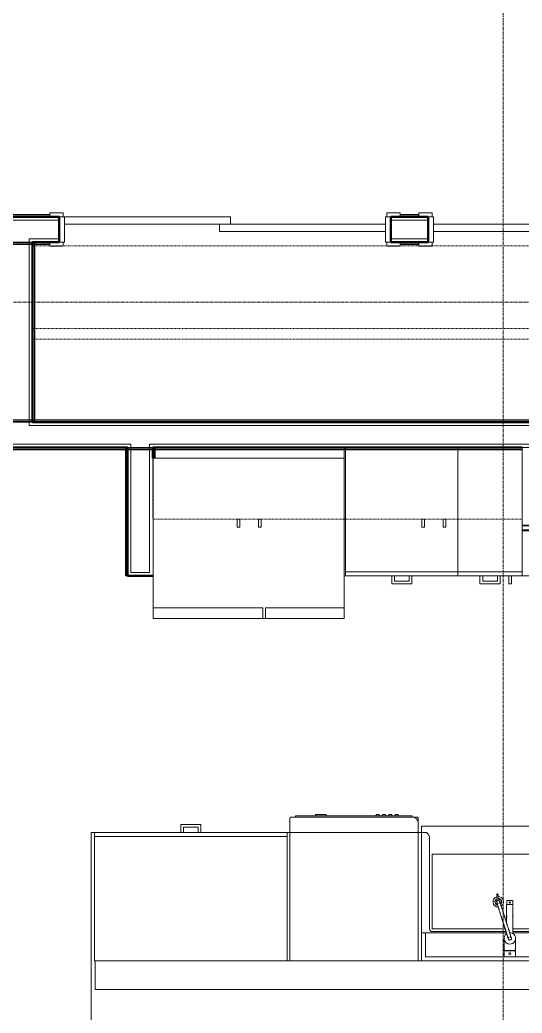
# Model space of a CAD drawing. Header units: inches. Extents: x -4235 to -464, y 9767 to 12344.
# Drawn here: x -2263.7 to -2169.8, y 11402.2 to 11588 of the extents above; entities that cross this region are included whole.
import ezdxf

# ---------------------------------------------------------------- set-up
doc = ezdxf.new("R2010")
doc.units = ezdxf.units.IN
doc.header["$MEASUREMENT"] = 0
doc.linetypes.add('Dash', pattern=[0.25, 0.125, -0.125])
doc.linetypes.add('Grid Line 1_2_', pattern=[0.875, 0.5, -0.125, 0.125, -0.125])
for name, color, linetype, lineweight in [('0-1', 7, 'Continuous', 5), ('0-2', 10, 'Continuous', 9), ('A-DOOR-1', 7, 'Continuous', 9), ('A-DOOR-2', 130, 'Continuous', 20), ('A-DOOR-FRAM-1', 130, 'Continuous', 20), ('A-WALL-1', 250, 'Continuous', 50), ('A-WALL-2', 50, 'Continuous', 13), ('A-WALL-3', 10, 'Continuous', 9), ('A-WALL-4', 254, 'Continuous', 9), ('A-WALL-5', 7, 'Continuous', 9), ('A-WALL-6', 113, 'Continuous', 9), ('P-SANR-FIXT-1', 7, 'Continuous', 9), ('P-SANR-FIXT-2', 254, 'Continuous', 9), ('Q-CASE-1', 254, 'Continuous', 9), ('Q-CASE-2', 7, 'Continuous', 9), ('Q-CASE-3', 7, 'Dash', 9), ('Q-CASE-4', 10, 'Continuous', 9), ('Q-CASE-HDLN-1', 7, 'Dash', 9), ('Q-SPCQ-1', 7, 'Continuous', 9), ('Q-SPCQ-2', 10, 'Continuous', 9), ('Q-SPCQ-3', 254, 'Continuous', 9), ('S-GRID-1', 1, 'Grid Line 1_2_', 9)]:
    doc.layers.add(name, color=color, linetype=linetype, lineweight=lineweight)

# ---------------------------------------------------------------- blocks, each defined once
blk = doc.blocks.new('Basic Wall _ INT - W4BØF - _5_8 GYP - 2X4 WOOD_BATT_ - 5_8 GYP_ - ___-2694593-BACKGROUND - 2ND FLOOR')
at = {"layer": 'A-WALL-3'}
for p, q in [((-2266.04, 11512.77), (-2261.29, 11512.77)), ((-2261.29, 11513.13), (-2265.37, 11513.13)), ((-2261.08, 11513.13), (-2261.14, 11513.13)), ((-2260.99, 11513.13), (-2261.08, 11513.13)), ((-2260.87, 11513.13), (-2260.99, 11513.13))]:
    blk.add_line(p, q, dxfattribs=at)
at = {"layer": 'A-WALL-4'}
for p, q in [((-2261.29, 11512.9), (-2265.4, 11512.9)), ((-2261.29, 11513.19), (-2265.37, 11513.19)), ((-2261.29, 11512.77), (-2108.72, 11512.77)), ((-2261.08, 11513.19), (-2261.14, 11513.19)), ((-2260.99, 11513.19), (-2261.08, 11513.19)), ((-2260.87, 11513.19), (-2260.99, 11513.19)), ((-2109.14, 11513.13), (-2260.87, 11513.13))]:
    blk.add_line(p, q, dxfattribs=at)
at = {"layer": 'A-WALL-5'}
for p, q in [((-2108.72, 11512.9), (-2261.29, 11512.9)), ((-2109.14, 11513.19), (-2260.87, 11513.19))]:
    blk.add_line(p, q, dxfattribs=at)
blk = doc.blocks.new('Basic Wall _ INT - W4BØF - _5_8 GYP - 2X4 WOOD_BATT_ - 5_8 GYP_ - ___-2694594-BACKGROUND - 2ND FLOOR')
at = {"layer": 'A-WALL-3'}
for p, q in [((-2243.53, 11508.02), (-2238.78, 11508.02)), ((-2203.03, 11508.02), (-2169.78, 11508.02)), ((-2203.03, 11507.9), (-2169.78, 11507.9)), ((-2243.82, 11507.67), (-2243.94, 11507.67)), ((-2243.73, 11507.67), (-2243.82, 11507.67)), ((-2243.67, 11507.67), (-2243.73, 11507.67)), ((-2238.79, 11507.67), (-2243.52, 11507.67)), ((-2238.57, 11507.67), (-2238.63, 11507.67)), ((-2238.48, 11507.67), (-2238.57, 11507.67)), ((-2238.36, 11507.67), (-2238.48, 11507.67)), ((-2169.78, 11507.67), (-2203.03, 11507.67))]:
    blk.add_line(p, q, dxfattribs=at)
at = {"layer": 'A-WALL-4'}
for p, q in [((-2268.05, 11508.02), (-2243.53, 11508.02)), ((-2243.52, 11507.9), (-2239.42, 11507.9)), ((-2239.4, 11507.9), (-2238.78, 11507.9)), ((-2238.78, 11508.02), (-2203.03, 11508.02)), ((-2243.94, 11507.67), (-2268.2, 11507.67)), ((-2243.82, 11507.61), (-2243.94, 11507.61)), ((-2243.73, 11507.61), (-2243.82, 11507.61)), ((-2243.67, 11507.61), (-2243.73, 11507.61)), ((-2238.79, 11507.61), (-2243.51, 11507.61)), ((-2238.57, 11507.61), (-2238.63, 11507.61)), ((-2238.48, 11507.61), (-2238.57, 11507.61)), ((-2238.36, 11507.61), (-2238.48, 11507.61)), ((-2203.03, 11507.67), (-2238.36, 11507.67)), ((-2169.78, 11507.61), (-2203.03, 11507.61))]:
    blk.add_line(p, q, dxfattribs=at)
at = {"layer": 'A-WALL-5'}
for p, q in [((-2268.1, 11507.9), (-2243.52, 11507.9)), ((-2238.78, 11507.9), (-2203.03, 11507.9)), ((-2243.94, 11507.61), (-2268.22, 11507.61)), ((-2203.03, 11507.61), (-2238.36, 11507.61))]:
    blk.add_line(p, q, dxfattribs=at)
blk = doc.blocks.new('Basic Wall _ INT - W4BØF - _5_8 GYP - 2X4 WOOD_BATT_ - 5_8 GYP_ - ___-2694596-BACKGROUND - 2ND FLOOR')
at = {"layer": 'A-WALL-3'}
for p, q in [((-2266.04, 11546.42), (-2261.29, 11546.42)), ((-2261.95, 11546.07), (-2266.04, 11546.07)), ((-2261.29, 11546.07), (-2261.91, 11546.07)), ((-2261.08, 11546.07), (-2261.14, 11546.07)), ((-2260.99, 11546.07), (-2261.08, 11546.07)), ((-2260.87, 11546.07), (-2260.99, 11546.07)), ((-2258.07, 11546.42), (-2256.32, 11546.42)), ((-2194.32, 11546.42), (-2192.57, 11546.42)), ((-2189.07, 11546.42), (-2187.32, 11546.42))]:
    blk.add_line(p, q, dxfattribs=at)
at = {"layer": 'A-WALL-4'}
for p, q in [((-2266.04, 11546.3), (-2261.92, 11546.3)), ((-2261.95, 11546.01), (-2266.04, 11546.01)), ((-2261.91, 11546.3), (-2261.29, 11546.3)), ((-2261.29, 11546.01), (-2261.91, 11546.01)), ((-2261.29, 11546.42), (-2258.07, 11546.42)), ((-2261.08, 11546.01), (-2261.14, 11546.01)), ((-2260.99, 11546.01), (-2261.08, 11546.01)), ((-2260.87, 11546.01), (-2260.99, 11546.01)), ((-2258.07, 11546.07), (-2260.87, 11546.07)), ((-2192.57, 11546.42), (-2189.07, 11546.42)), ((-2189.07, 11546.07), (-2192.57, 11546.07))]:
    blk.add_line(p, q, dxfattribs=at)
at = {"layer": 'A-WALL-5'}
for p, q in [((-2261.29, 11546.3), (-2258.07, 11546.3)), ((-2258.07, 11546.01), (-2260.87, 11546.01)), ((-2192.57, 11546.3), (-2189.07, 11546.3)), ((-2189.07, 11546.01), (-2192.57, 11546.01))]:
    blk.add_line(p, q, dxfattribs=at)
blk = doc.blocks.new('Basic Wall _ INT - W4BØF - _5_8 GYP - 2X4 WOOD_BATT_ - 5_8 GYP_ - ___-2694595-BACKGROUND - 2ND FLOOR')
at = {"layer": 'A-WALL-3'}
for p, q in [((-2194.32, 11551.17), (-2192.57, 11551.17)), ((-2189.07, 11551.17), (-2187.32, 11551.17))]:
    blk.add_line(p, q, dxfattribs=at)
at = {"layer": 'A-WALL-4'}
for p, q in [((-2304.48, 11551.17), (-2258.07, 11551.17)), ((-2258.07, 11551.53), (-2304.25, 11551.53)), ((-2189.07, 11551.53), (-2192.57, 11551.53)), ((-2192.57, 11551.17), (-2189.07, 11551.17))]:
    blk.add_line(p, q, dxfattribs=at)
at = {"layer": 'A-WALL-5'}
for p, q in [((-2258.07, 11551.3), (-2304.48, 11551.3)), ((-2258.07, 11551.59), (-2304.31, 11551.59)), ((-2189.07, 11551.59), (-2192.57, 11551.59)), ((-2189.07, 11551.3), (-2192.57, 11551.3))]:
    blk.add_line(p, q, dxfattribs=at)
blk = doc.blocks.new('SLIDING - FLUSH - 6-0 x 6-8-3203588-BACKGROUND - 2ND FLOOR')
at = {"layer": 'A-DOOR-1'}
for p, q in [((-38.75, 3.25), (-36.25, 3.25)), ((-38.75, 2.5), (-38.75, 3.25)), ((-36.25, 2.5), (-38.75, 2.5)), ((-36.25, 3.25), (-36.25, 2.5)), ((36.25, 3.25), (38.75, 3.25)), ((36.25, 2.5), (36.25, 3.25)), ((38.75, 2.5), (36.25, 2.5)), ((38.75, 3.25), (38.75, 2.5)), ((-38.75, -2.25), (-36.25, -2.25)), ((-38.75, -3), (-38.75, -2.25)), ((-36.25, -3), (-38.75, -3)), ((-36.25, -2.25), (-36.25, -3)), ((36.25, -2.25), (38.75, -2.25)), ((36.25, -3), (36.25, -2.25)), ((38.75, -3), (36.25, -3)), ((38.75, -2.25), (38.75, -3))]:
    blk.add_line(p, q, dxfattribs=at)
at = {"layer": 'A-DOOR-2'}
for p, q in [((-1, -0.875), (-1, 0.5)), ((-1, 0.5), (36, 0.5)), ((36, 0.5), (36, -0.875)), ((-36, -2.25), (-36, -0.875)), ((-36, -0.875), (1, -0.875)), ((36, -0.875), (-1, -0.875)), ((1, -0.875), (1, -2.25)), ((1, -2.25), (-36, -2.25))]:
    blk.add_line(p, q, dxfattribs=at)
at = {"layer": 'A-DOOR-FRAM-1'}
for p, q in [((-37, -2.25), (-37, 2.5)), ((-37, 2.5), (-36, 2.5)), ((-36, 2.5), (-36, -2.25)), ((36, 2.5), (37, 2.5)), ((36, -2.25), (36, 2.5)), ((37, 2.5), (37, -2.25)), ((-36, -2.25), (-37, -2.25)), ((37, -2.25), (36, -2.25))]:
    blk.add_line(p, q, dxfattribs=at)
blk = doc.blocks.new('OD_CW_Closet - OD_CW_Closet-3210590-BACKGROUND - 2ND FLOOR')
at = {"layer": 'Q-CASE-HDLN-1'}
for p, q in [((153.3, 24), (0.74, 24)), ((153.3, -9), (153.3, 24)), ((0.74, 8.5), (153.3, 8.5)), ((0.74, 6.5), (153.3, 6.5)), ((0.74, -9), (153.3, -9))]:
    blk.add_line(p, q, dxfattribs=at)
blk = doc.blocks.new('SLIDING - FLUSH - 5-0 x 6-8-3203585-BACKGROUND - 2ND FLOOR')
at = {"layer": 'A-DOOR-1'}
for p, q in [((-30.25, 3), (-32.75, 3)), ((-32.75, 3), (-32.75, 2.25)), ((-32.75, 2.25), (-30.25, 2.25)), ((-30.25, 2.25), (-30.25, 3)), ((30.25, 3), (30.25, 2.25)), ((32.75, 3), (30.25, 3)), ((30.25, 2.25), (32.75, 2.25)), ((32.75, 2.25), (32.75, 3)), ((-30.25, -2.5), (-32.75, -2.5)), ((-32.75, -2.5), (-32.75, -3.25)), ((-32.75, -3.25), (-30.25, -3.25)), ((-30.25, -3.25), (-30.25, -2.5)), ((32.75, -2.5), (30.25, -2.5)), ((30.25, -2.5), (30.25, -3.25)), ((30.25, -3.25), (32.75, -3.25)), ((32.75, -3.25), (32.75, -2.5))]:
    blk.add_line(p, q, dxfattribs=at)
at = {"layer": 'A-DOOR-2'}
for p, q in [((1, 2.25), (-30, 2.25)), ((-30, 2.25), (-30, 0.88)), ((1, 0.88), (1, 2.25)), ((-30, 0.88), (1, 0.88)), ((30, 0.88), (-1, 0.88)), ((-1, 0.88), (-1, -0.5)), ((30, -0.5), (30, 0.88)), ((-1, -0.5), (30, -0.5))]:
    blk.add_line(p, q, dxfattribs=at)
at = {"layer": 'A-DOOR-FRAM-1'}
for p, q in [((-30, 2.25), (-31, 2.25)), ((-31, 2.25), (-31, -2.5)), ((-30, -2.5), (-30, 2.25)), ((31, 2.25), (30, 2.25)), ((30, 2.25), (30, -2.5)), ((31, -2.5), (31, 2.25)), ((-31, -2.5), (-30, -2.5)), ((30, -2.5), (31, -2.5))]:
    blk.add_line(p, q, dxfattribs=at)
blk = doc.blocks.new('Basic Wall _ INT - W4BØF - _5_8 GYP - 2X4 WOOD_BATT_ - 5_8 GYP_ - ___-2694607-BACKGROUND - 2ND FLOOR')
at = {"layer": 'A-WALL-3'}
for p, q in [((-2238.75, 11508.02), (-2238.78, 11508.02)), ((-2238.71, 11508.02), (-2238.65, 11508.02)), ((-2238.65, 11508.02), (-2238.36, 11508.02)), ((-2238.57, 11508.02), (-2238.64, 11508.02)), ((-2238.42, 11508.02), (-2238.57, 11508.02)), ((-2238.36, 11508.02), (-2238.42, 11508.02)), ((-2238.42, 11507.87), (-2238.42, 11507.82)), ((-2238.42, 11507.81), (-2238.42, 11507.73)), ((-2238.42, 11507.71), (-2238.42, 11507.61))]:
    blk.add_line(p, q, dxfattribs=at)
at = {"layer": 'A-WALL-4'}
for p, q in [((-2238.78, 11508.02), (-2238.73, 11508.02)), ((-2238.78, 11506.02), (-2238.78, 11508.02)), ((-2238.73, 11508.02), (-2238.71, 11508.02)), ((-2238.36, 11507.87), (-2238.36, 11507.82)), ((-2238.36, 11507.81), (-2238.36, 11507.73)), ((-2238.36, 11507.71), (-2238.36, 11507.61)), ((-2238.42, 11507.61), (-2238.42, 11506.02))]:
    blk.add_line(p, q, dxfattribs=at)
at = {"layer": 'A-WALL-5'}
for p, q in [((-2238.65, 11506.02), (-2238.65, 11508.02)), ((-2238.36, 11507.61), (-2238.36, 11506.02))]:
    blk.add_line(p, q, dxfattribs=at)
blk = doc.blocks.new('Basic Wall _ INT - W4BØF - _5_8 GYP - 2X4 WOOD_BATT_ - 5_8 GYP_ - ___-2694608-BACKGROUND - 2ND FLOOR')
at = {"layer": 'A-WALL-3'}
for p, q in [((-2243.88, 11508.02), (-2243.94, 11508.02)), ((-2243.94, 11508.02), (-2243.65, 11508.02)), ((-2243.73, 11508.02), (-2243.88, 11508.02)), ((-2243.88, 11507.87), (-2243.88, 11507.82)), ((-2243.88, 11507.81), (-2243.88, 11507.73)), ((-2243.88, 11507.71), (-2243.88, 11507.61)), ((-2243.67, 11508.02), (-2243.73, 11508.02)), ((-2243.65, 11508.02), (-2243.59, 11508.02)), ((-2243.53, 11508.02), (-2243.55, 11508.02))]:
    blk.add_line(p, q, dxfattribs=at)
at = {"layer": 'A-WALL-4'}
for p, q in [((-2243.94, 11507.87), (-2243.94, 11507.82)), ((-2243.94, 11507.81), (-2243.94, 11507.73)), ((-2243.94, 11507.71), (-2243.94, 11507.61)), ((-2243.59, 11508.02), (-2243.57, 11508.02)), ((-2243.57, 11508.02), (-2243.53, 11508.02)), ((-2243.53, 11484.02), (-2243.53, 11508.02)), ((-2243.88, 11507.61), (-2243.88, 11484.02)), ((-2243.94, 11484.02), (-2243.88, 11484.02)), ((-2243.88, 11484.02), (-2243.73, 11484.02)), ((-2243.73, 11484.02), (-2243.67, 11484.02)), ((-2243.55, 11484.02), (-2243.53, 11484.02))]:
    blk.add_line(p, q, dxfattribs=at)
at = {"layer": 'A-WALL-5'}
for p, q in [((-2243.65, 11508.02), (-2243.65, 11484.02)), ((-2243.94, 11507.61), (-2243.94, 11484.02)), ((-2243.65, 11484.02), (-2243.94, 11484.02)), ((-2243.57, 11484.02), (-2243.65, 11484.02)), ((-2243.53, 11484.02), (-2243.57, 11484.02))]:
    blk.add_line(p, q, dxfattribs=at)
blk = doc.blocks.new('Refrigerator_-_Side-by-Side_6047 - 36_ X 30_-1372843-BACKGROUND - 2ND FLOOR')
at = {"layer": 'Q-SPCQ-1'}
for p, q in [((-17.88, 15.58), (17.87, 15.58)), ((-17.88, -14.42), (-17.88, 15.58)), ((-17.88, 15.58), (-3.13, 15.58)), ((-17.88, 15.58), (-17.88, 13.58)), ((-3.13, 13.58), (-3.13, 15.58)), ((-2.63, 15.58), (17.87, 15.58)), ((-2.63, 15.58), (-2.63, 13.58)), ((17.87, 15.58), (17.87, -14.42)), ((17.87, 13.58), (17.87, 15.58)), ((-3.13, 13.58), (-17.88, 13.58)), ((17.87, 13.58), (-2.63, 13.58)), ((17.87, -14.42), (-17.88, -14.42))]:
    blk.add_line(p, q, dxfattribs=at)
blk = doc.blocks.new('Single Door 1 Drawer 211 - 211 Base Cabinet Single Door1 Drawer 12_-V63-BACKGROUND - 2ND FLOOR')
at = {"layer": 'Q-CASE-1'}
for p, q in [((-11.26, -23.25), (-11.26, -0.37)), ((0.74, -14.49), (0.74, -14.61)), ((0.74, -15.6), (0.74, -23.25)), ((-11.26, -23.25), (-11.26, -24)), ((0.74, -23.25), (-11.26, -23.25)), ((-11.26, -24), (0.74, -24)), ((-7.14, -24), (-6.64, -24)), ((-3.39, -24), (-3.89, -24)), ((-1.76, -24), (-1.27, -24)), ((0.74, -24), (0.74, -23.25))]:
    blk.add_line(p, q, dxfattribs=at)
at = {"layer": 'Q-CASE-2'}
for p, q in [((-7.14, -24), (-7.14, -25.5)), ((-6.64, -25), (-6.64, -24)), ((-3.89, -24), (-3.89, -25)), ((-3.39, -25.5), (-3.39, -24)), ((-1.76, -24), (-1.76, -25.5)), ((-1.27, -25.5), (-1.27, -24)), ((-7.14, -25.5), (-3.39, -25.5)), ((-3.89, -25), (-6.64, -25)), ((-1.76, -25.5), (-1.27, -25.5))]:
    blk.add_line(p, q, dxfattribs=at)
at = {"layer": 'Q-CASE-4'}
for p, q in [((-11.26, -0.37), (-11.26, 0)), ((-11.26, 0), (0.74, 0)), ((-1.76, -24), (-1.27, -24))]:
    blk.add_line(p, q, dxfattribs=at)
blk = doc.blocks.new('Base Cabinet 3 Drawer 230 - Base Cabinet 3 Drawer 230 21_-V47-BACKGROUND - 2ND FLOOR')
at = {"layer": 'Q-CASE-1'}
for p, q in [((-9.76, -23.25), (-9.76, -0.37)), ((11.24, -0.37), (11.24, -23.25)), ((-9.76, -23.25), (-9.76, -24)), ((11.24, -23.25), (-9.76, -23.25)), ((-9.76, -24), (11.24, -24)), ((-1.14, -24), (-0.64, -24)), ((2.61, -24), (2.11, -24)), ((11.24, -24), (11.24, -23.25))]:
    blk.add_line(p, q, dxfattribs=at)
at = {"layer": 'Q-CASE-2'}
for p, q in [((-1.14, -24), (-1.14, -25.5)), ((-0.64, -25), (-0.64, -24)), ((2.11, -24), (2.11, -25)), ((2.61, -25.5), (2.61, -24)), ((-1.14, -25.5), (2.61, -25.5)), ((2.11, -25), (-0.64, -25))]:
    blk.add_line(p, q, dxfattribs=at)
at = {"layer": 'Q-CASE-4'}
for p, q in [((-9.76, -0.37), (-9.76, 0)), ((-9.76, 0), (11.24, 0)), ((11.24, 0), (11.24, -0.37)), ((-1.14, -24), (-0.64, -24)), ((-1.14, -24), (-0.64, -24)), ((2.61, -24), (2.11, -24)), ((2.61, -24), (2.11, -24))]:
    blk.add_line(p, q, dxfattribs=at)
blk = doc.blocks.new('300 Series Wall Hung Cabinet_302 - 33_ X 36_-2610278-BACKGROUND - 2ND FLOOR')
at = {"layer": 'Q-CASE-2'}
for p, q in [((-1.76, 14.69), (-2.25, 14.69)), ((-2.25, 14.69), (-2.25, 13.19)), ((-1.76, 13.19), (-2.25, 13.19)), ((-1.76, 13.19), (-1.76, 14.69)), ((2.24, 14.69), (1.75, 14.69)), ((1.75, 14.69), (1.75, 13.19)), ((2.24, 13.19), (1.75, 13.19)), ((2.24, 13.19), (2.24, 14.69))]:
    blk.add_line(p, q, dxfattribs=at)
at = {"layer": 'Q-CASE-3'}
for p, q in [((-16.5, 0.19), (-16.5, 13.19)), ((-16.5, 13.19), (16.5, 13.19)), ((16.5, 13.19), (16.5, 0.19)), ((16.5, 0.19), (-16.5, 0.19))]:
    blk.add_line(p, q, dxfattribs=at)
blk = doc.blocks.new('300 Series Wall Hung Cabinet_302 - 18_ x 36_-2362919-BACKGROUND - 2ND FLOOR')
at = {"layer": 'Q-CASE-2'}
for p, q in [((-2.25, -13.19), (-1.76, -13.19)), ((-2.25, -13.19), (-2.25, -14.69)), ((-2.25, -14.69), (-1.76, -14.69)), ((-1.76, -14.69), (-1.76, -13.19)), ((1.75, -13.19), (2.24, -13.19)), ((1.75, -13.19), (1.75, -14.69)), ((1.75, -14.69), (2.24, -14.69)), ((2.24, -14.69), (2.24, -13.19))]:
    blk.add_line(p, q, dxfattribs=at)
at = {"layer": 'Q-CASE-3'}
for p, q in [((18, -0.19), (-18, -0.19)), ((-18, -0.19), (-18, -13.19)), ((18, -13.19), (18, -0.19)), ((-18, -13.19), (18, -13.19))]:
    blk.add_line(p, q, dxfattribs=at)
blk = doc.blocks.new('30quot_MicrowaveVent_11166 - 70cm miele oven-2804781-BACKGROUND - 2ND FLOOR')
at = {"layer": 'Q-CASE-2'}
for p, q in [((15.68, 15.6), (-14.2, 15.6)), ((-14.2, 15.39), (-14.2, 15.6)), ((-14.2, 14.61), (-14.2, 15.39)), ((15.68, 15.39), (-14.2, 15.39)), ((8.88, 16.6), (7.69, 16.6)), ((7.69, 15.63), (7.69, 16.55)), ((8.88, 16.55), (8.88, 15.63)), ((15.68, 15.6), (15.68, 15.39)), ((15.68, 15.39), (15.68, 14.61)), ((15.68, 14.61), (-14.2, 14.61)), ((-14.2, 0), (-14.2, 14.49)), ((-14.2, 14.49), (15.68, 14.49)), ((15.68, 14.49), (15.68, 0)), ((-14.2, 0), (15.68, 0))]:
    blk.add_line(p, q, dxfattribs=at)
blk = doc.blocks.new('Dishwasher_15404 - 34_ counter-V65-BACKGROUND - 2ND FLOOR')
at = {"layer": 'Q-SPCQ-1'}
for p, q in [((26.68, 0), (24, 0)), ((26.87, -22.93), (26.87, -0.2)), ((27.12, -1.09), (26.87, -1.09)), ((27.12, -1.09), (27.12, -22.91)), ((27.37, -4.82), (27.12, -4.82)), ((27.37, -4.82), (27.37, -5.81)), ((27.12, -6.79), (27.37, -6.79)), ((27.37, -5.81), (27.37, -6.79)), ((27.37, -16.15), (27.12, -16.15)), ((27.37, -16.15), (27.37, -16.74)), ((27.12, -16.74), (27.37, -16.74)), ((27.37, -17.33), (27.12, -17.33)), ((27.12, -17.92), (27.37, -17.92)), ((27.37, -18.51), (27.12, -18.51)), ((27.37, -17.33), (27.37, -17.92)), ((27.37, -18.51), (27.37, -19.1)), ((27.12, -19.1), (27.37, -19.1)), ((27.37, -19.69), (27.12, -19.69)), ((27.12, -20.28), (27.37, -20.28)), ((27.37, -19.69), (27.37, -20.28)), ((24, -24), (25.8, -24)), ((25.8, -24), (26.68, -24)), ((27.12, -22.91), (26.87, -22.91)), ((26.87, -23.8), (26.87, -22.93))]:
    blk.add_line(p, q, dxfattribs=at)
for centre, radius, start, end in [((26.68, -0.2), 0.197, 360, 90), ((26.68, -0.2), 0.197, 15, 90), ((25.8, -22.93), 1.07, 270, 0), ((26.68, -23.8), 0.197, 270, 0)]:
    blk.add_arc(centre, radius, start, end, dxfattribs=at)
at = {"layer": 'Q-SPCQ-2'}
blk.add_line((0, 0), (0, -24), dxfattribs=at)
blk.add_line((0, 0), (0, -24), dxfattribs=at)
blk.add_line((0, 0), (0, -24), dxfattribs=at)
blk.add_line((0, 0), (0, -24), dxfattribs=at)
at = {"layer": 'Q-SPCQ-3'}
for p, q in [((24, 0), (0, 0)), ((0, -24), (24, -24))]:
    blk.add_line(p, q, dxfattribs=at)
blk = doc.blocks.new('Vanity Cabinet-Double Door - 33_-V66-BACKGROUND - 2ND FLOOR')
at = {"layer": 'Q-CASE-1'}
for p, q in [((-15.76, -5.17), (-15.76, 0)), ((-15.76, 0), (-15.76, -5.17)), ((17.24, 0), (17.24, -5.2)), ((17.24, -5.2), (17.24, 0)), ((-15.01, -0.75), (-15.01, -5.2)), ((-0.34, -0.75), (-15.01, -0.75)), ((16.49, -0.75), (1.82, -0.75)), ((16.49, -5.16), (16.49, -0.75))]:
    blk.add_line(p, q, dxfattribs=at)
at = {"layer": 'Q-CASE-4'}
for p, q in [((-15.76, 0), (17.24, 0)), ((17.24, 0), (-15.76, 0)), ((17.24, 0), (-15.76, 0))]:
    blk.add_line(p, q, dxfattribs=at)
blk = doc.blocks.new('Base Cabinet 3 Drawer 230 - Base Cabinet 3 Drawer 230 36_-2567957-BACKGROUND - 2ND FLOOR')
at = {"layer": 'Q-CASE-1'}
for p, q in [((-17.26, -23.25), (-17.26, 0)), ((-17.26, 0), (18.74, 0)), ((18.74, 0), (18.74, -23.25)), ((-17.26, -23.25), (-17.26, -24)), ((18.74, -23.25), (-17.26, -23.25)), ((-17.26, -24), (18.74, -24)), ((-1.14, -24), (-0.64, -24)), ((2.61, -24), (2.11, -24)), ((18.74, -24), (18.74, -23.25))]:
    blk.add_line(p, q, dxfattribs=at)
at = {"layer": 'Q-CASE-2'}
for p, q in [((-1.14, -24), (-1.14, -25.5)), ((-0.64, -25), (-0.64, -24)), ((2.11, -24), (2.11, -25)), ((2.61, -25.5), (2.61, -24)), ((-1.14, -25.5), (2.61, -25.5)), ((2.11, -25), (-0.64, -25))]:
    blk.add_line(p, q, dxfattribs=at)
at = {"layer": 'Q-CASE-4'}
for p, q in [((-1.14, -24), (-0.64, -24)), ((-1.14, -24), (-0.64, -24)), ((2.61, -24), (2.11, -24)), ((2.61, -24), (2.11, -24))]:
    blk.add_line(p, q, dxfattribs=at)
blk = doc.blocks.new('kitchen_faucet_14143 - kitchen_faucet_14143-V86-BACKGROUND - 2ND FLOOR')
at = {"layer": 'P-SANR-FIXT-1'}
for p, q in [((-6.3, 0.57), (-7.09, 0.57)), ((-7.09, -0.57), (-7.09, 0.57)), ((-0.9, 0.59), (-6.3, 0.59)), ((-6.3, 0.51), (-6.3, 0.59)), ((-6.3, 0.42), (-6.3, 0.5)), ((-6.3, 0.3), (-6.3, 0.4)), ((-6.3, 0.29), (-6.3, 0.15)), ((-6.3, 0.15), (-6.3, 0.29)), ((-6.3, 0.15), (-6.3, -0.15)), ((-6.3, -0.15), (-6.3, 0.15)), ((-3.97, 0.59), (-4.89, 0.59)), ((2.26, 1.08), (0, 1.08)), ((2.34, 1.02), (2.1, 1.02)), ((2.26, 1.08), (2.26, -1.08)), ((3.44, 1.08), (2.34, 1.08)), ((2.34, -1.08), (2.34, 1.08)), ((3.44, 1.08), (3.44, -1.08)), ((-7.09, -0.57), (-6.3, -0.57)), ((-6.3, -0.15), (-6.3, -0.29)), ((-6.3, -0.4), (-6.3, -0.15)), ((-6.3, -0.5), (-6.3, -0.42)), ((-6.3, -0.59), (-6.3, -0.57)), ((-6.3, -0.59), (-2.83, -0.59)), ((-4.89, -0.59), (-3.97, -0.59)), ((-0.94, -0.59), (-0.9, -0.59)), ((0, -1.08), (2.26, -1.08)), ((2.1, -1.02), (2.34, -1.02)), ((2.34, -1.08), (3.44, -1.08)), ((-7.58, -2.2), (-8.24, -2.2)), ((-8.24, -2.4), (-7.58, -2.4)), ((-7.41, -2.04), (-6.99, -1.91)), ((-6.81, -2.46), (-7.23, -2.59))]:
    blk.add_line(p, q, dxfattribs=at)
at = {"layer": 'P-SANR-FIXT-1', "flags": 128}
for points in [[(-0.06, 0.29), (-0.07, 0.29), (-0.07, 0.29), (-0.07, 0.29), (-0.07, 0.29), (-0.07, 0.29), (-0.08, 0.28), (-0.08, 0.28), (-0.09, 0.28), (-0.1, 0.28), (-0.1, 0.28), (-0.11, 0.27), (-0.26, 0.23), (-0.28, 0.22), (-0.3, 0.22), (-0.46, 0.16), (-0.49, 0.16), (-0.51, 0.15), (-0.54, 0.14), (-0.57, 0.13), (-0.6, 0.12), (-0.63, 0.11), (-0.66, 0.1), (-0.69, 0.09), (-0.72, 0.08), (-0.75, 0.07), (-0.78, 0.06), (-0.82, 0.05), (-0.85, 0.04), (-0.89, 0.03), (-0.92, 0.02), (-0.96, 0.01), (-1, 0), (-1.04, -0.02), (-1.07, -0.03), (-1.11, -0.04), (-1.15, -0.05), (-1.2, -0.07), (-1.24, -0.08), (-1.28, -0.09), (-1.32, -0.11), (-1.37, -0.12), (-1.41, -0.14), (-1.46, -0.15), (-1.5, -0.16), (-1.55, -0.18), (-1.6, -0.19), (-1.65, -0.21), (-1.69, -0.23), (-1.74, -0.24), (-1.79, -0.26), (-2.49, -0.48), (-2.55, -0.5), (-2.61, -0.51), (-2.67, -0.53), (-2.72, -0.55), (-2.78, -0.57), (-2.84, -0.59), (-2.9, -0.61), (-2.96, -0.62), (-3.02, -0.64), (-3.08, -0.66), (-3.14, -0.68), (-3.19, -0.7), (-3.25, -0.72), (-3.31, -0.74), (-3.37, -0.76), (-3.43, -0.77), (-3.49, -0.79), (-3.55, -0.81), (-3.61, -0.83), (-3.67, -0.85), (-3.73, -0.87), (-3.79, -0.89), (-3.85, -0.91), (-3.91, -0.92), (-3.97, -0.94), (-4.03, -0.96), (-4.09, -0.98), (-4.15, -1), (-4.21, -1.02), (-4.26, -1.04), (-4.32, -1.05), (-4.94, -1.25), (-4.99, -1.27), (-5.04, -1.28), (-5.09, -1.3), (-5.15, -1.31), (-5.2, -1.33), (-5.44, -1.41), (-5.48, -1.42), (-5.53, -1.43), (-5.57, -1.45), (-5.62, -1.46), (-5.66, -1.48), (-5.7, -1.49), (-5.75, -1.5), (-5.79, -1.52), (-5.83, -1.53), (-5.87, -1.54), (-5.91, -1.56), (-5.95, -1.57), (-5.99, -1.58), (-6.02, -1.59), (-6.06, -1.6), (-6.1, -1.61), (-6.13, -1.63), (-6.17, -1.64), (-6.2, -1.65), (-6.23, -1.66), (-6.26, -1.67), (-6.3, -1.68), (-6.33, -1.69), (-6.36, -1.7), (-6.38, -1.71), (-6.41, -1.71), (-6.44, -1.72), (-6.47, -1.73), (-6.49, -1.74), (-6.52, -1.75), (-6.54, -1.76), (-6.57, -1.76), (-6.59, -1.77), (-6.61, -1.78), (-6.63, -1.78), (-6.65, -1.79), (-6.67, -1.8), (-6.69, -1.8), (-6.71, -1.81), (-6.73, -1.81), (-6.74, -1.82), (-6.76, -1.82), (-6.77, -1.83), (-6.79, -1.83), (-6.8, -1.84), (-6.81, -1.84), (-6.83, -1.84), (-6.84, -1.85), (-6.85, -1.85), (-6.86, -1.85), (-6.87, -1.86), (-6.87, -1.86), (-6.88, -1.86), (-6.89, -1.86), (-6.89, -1.87), (-6.9, -1.87), (-6.9, -1.87), (-6.9, -1.87), (-6.91, -1.87), (-6.91, -1.87), (-6.91, -1.87)], [(0.27, 0.18), (0.21, 0.23), (0.15, 0.28), (0.08, 0.3), (0, 0.3), (-0.08, 0.28), (-0.15, 0.25), (-0.2, 0.2), (-0.24, 0.13), (-0.27, 0.06), (-0.27, -0.02)], [(-0.22, -0.16), (-0.17, -0.22), (-0.1, -0.26), (-0.03, -0.28), (0.05, -0.29), (0.13, -0.27), (0.19, -0.23), (0.25, -0.18), (0.29, -0.12), (0.31, -0.04), (0.32, 0.03), (0.3, 0.11), (0.27, 0.18)], [(-6.56, -2), (-6.61, -1.94), (-6.67, -1.9), (-6.74, -1.87), (-6.82, -1.86), (-6.9, -1.87), (-6.97, -1.9), (-7.03, -1.94), (-7.08, -2), (-7.1, -2.08), (-7.11, -2.15)], [(0.11, -0.27), (0.11, -0.27), (0.11, -0.27), (0.11, -0.28), (0.11, -0.28), (0.1, -0.28), (0.1, -0.28), (0.09, -0.28), (0.09, -0.28), (0.08, -0.28), (0.07, -0.29), (0.06, -0.29), (-0.08, -0.34), (-0.1, -0.34), (-0.12, -0.35), (-0.14, -0.35), (-0.16, -0.36), (-0.18, -0.37), (-0.2, -0.37), (-0.23, -0.38), (-0.25, -0.39), (-0.27, -0.4), (-0.3, -0.4), (-0.32, -0.41), (-0.35, -0.42), (-0.38, -0.43), (-0.41, -0.44), (-0.44, -0.45), (-0.46, -0.46), (-0.5, -0.47), (-0.53, -0.48), (-0.56, -0.49), (-0.59, -0.5), (-0.62, -0.51), (-0.66, -0.52), (-0.69, -0.53), (-0.73, -0.54), (-0.77, -0.55), (-0.8, -0.56), (-0.84, -0.58), (-0.88, -0.59), (-0.92, -0.6), (-0.96, -0.61), (-1, -0.63), (-1.04, -0.64), (-1.08, -0.65), (-1.13, -0.67), (-1.17, -0.68), (-1.22, -0.69), (-1.26, -0.71), (-1.31, -0.72), (-1.35, -0.74), (-1.4, -0.75), (-1.45, -0.77), (-1.5, -0.78), (-1.54, -0.8), (-1.59, -0.81), (-1.64, -0.83), (-1.69, -0.84), (-1.75, -0.86), (-1.8, -0.88), (-1.85, -0.89), (-1.9, -0.91), (-1.96, -0.93), (-2.01, -0.94), (-2.06, -0.96), (-2.12, -0.98), (-2.18, -1), (-2.23, -1.01), (-2.29, -1.03), (-2.34, -1.05), (-2.4, -1.07), (-2.46, -1.09), (-2.52, -1.1), (-2.57, -1.12), (-2.63, -1.14), (-2.69, -1.16), (-2.75, -1.18), (-2.81, -1.2), (-2.87, -1.21), (-2.93, -1.23), (-2.99, -1.25), (-3.05, -1.27), (-3.1, -1.29), (-3.16, -1.31), (-3.22, -1.33), (-3.28, -1.35), (-3.34, -1.37), (-3.4, -1.38), (-3.46, -1.4), (-3.52, -1.42), (-3.58, -1.44), (-3.64, -1.46), (-3.7, -1.48), (-3.76, -1.5), (-3.82, -1.52), (-3.88, -1.53), (-3.94, -1.55), (-4, -1.57), (-4.05, -1.59), (-4.11, -1.61), (-4.74, -1.8), (-4.79, -1.82), (-4.84, -1.84), (-4.89, -1.85), (-4.94, -1.87), (-4.99, -1.89), (-5.22, -1.96), (-5.27, -1.97), (-5.32, -1.99), (-5.36, -2), (-5.41, -2.02), (-5.45, -2.03), (-5.49, -2.04), (-5.54, -2.06), (-5.58, -2.07), (-5.62, -2.08), (-5.66, -2.1), (-5.7, -2.11), (-5.74, -2.12), (-5.78, -2.13), (-5.82, -2.15), (-5.85, -2.16), (-5.89, -2.17), (-5.93, -2.18), (-5.96, -2.19), (-6, -2.2), (-6.03, -2.21), (-6.06, -2.22), (-6.09, -2.23), (-6.13, -2.24), (-6.16, -2.25)], [(-7.11, -2.15), (-7.1, -2.23), (-7.08, -2.3), (-7.03, -2.36), (-6.97, -2.41), (-6.9, -2.44), (-6.82, -2.45), (-6.74, -2.44), (-6.67, -2.41), (-6.61, -2.36), (-6.56, -2.3), (-6.53, -2.23), (-6.52, -2.15)], [(-6.16, -2.25), (-6.19, -2.26), (-6.21, -2.27), (-6.24, -2.28), (-6.27, -2.29), (-6.3, -2.3), (-6.32, -2.3), (-6.35, -2.31), (-6.37, -2.32), (-6.39, -2.33), (-6.42, -2.33), (-6.44, -2.34), (-6.46, -2.35), (-6.48, -2.35), (-6.5, -2.36), (-6.52, -2.37), (-6.54, -2.37), (-6.55, -2.38), (-6.57, -2.38), (-6.59, -2.39), (-6.6, -2.39), (-6.61, -2.4), (-6.63, -2.4), (-6.64, -2.41), (-6.65, -2.41), (-6.66, -2.41), (-6.67, -2.42), (-6.68, -2.42), (-6.69, -2.42), (-6.7, -2.42), (-6.7, -2.43), (-6.71, -2.43), (-6.72, -2.43), (-6.72, -2.43), (-6.72, -2.43), (-6.73, -2.43), (-6.73, -2.43), (-6.73, -2.43), (-6.73, -2.43)]]:
    blk.add_lwpolyline(points, dxfattribs=at)
at = {"layer": 'P-SANR-FIXT-1'}
for centre, radius, start, end in [((-6.69, 0), 0.118, 0, 180), ((-6.69, 0), 0.118, 180, 360), ((0, 0), 1.08, 360, 180), ((0, 0), 1.08, 180, 182.3811), ((0, 0), 1.08, 212.5288, 360), ((2.88, 0), 0.197, 0, 180), ((-6.83, -2.16), 0.984, 34.6289, 180), ((-6.83, -2.16), 0.63, 45, 180), ((-6.83, -2.16), 0.591, 47.2269, 168.6397), ((2.88, 0), 0.197, 180, 360), ((-6.83, -2.16), 0.984, 180, 183.6246), ((-6.83, -2.16), 0.984, 195, 360), ((-6.83, -2.16), 0.63, 180, 349.6916), ((-6.83, -2.16), 0.591, 168.6397, 180), ((-6.83, -2.16), 0.591, 180, 227.1165), ((-6.83, -2.16), 0.591, 227.1165, 345.2352)]:
    blk.add_arc(centre, radius, start, end, dxfattribs=at)
for centre, major_axis, ratio, start_param, end_param in [((-3.97, 0), (0, 0.591), 0.906308, 6.021386, 6.806784), ((-3.97, 0), (0, 0.591), 0.906308, 2.617994, 3.403392), ((-8.24, -2.3), (0, 0.0984), 0.984808, 4.712389, 7.853982), ((-8.24, -2.3), (0, 0.0984), 0.984808, 1.570796, 4.712389)]:
    blk.add_ellipse(centre, major_axis=major_axis, ratio=ratio, start_param=start_param, end_param=end_param, dxfattribs=at)
blk = doc.blocks.new('Stainless Steel Farmhous Kitchen Sink - Stainless Steel Farmhous Kitchen Sink-V87-BACKGROUND - 2ND FLOOR')
at = {"layer": 'P-SANR-FIXT-1'}
for p, q in [((-31, -16.96), (-31, -3)), ((-31, -3), (-17.08, -3)), ((-15.65, -3), (-2, -3)), ((-2, -3), (-2, -16.96)), ((-2, -16.96), (-31, -16.96)), ((-33, -21.04), (-33, -22.2)), ((-33, -22.2), (0, -22.2)), ((0, -22.2), (0, -21.04))]:
    blk.add_line(p, q, dxfattribs=at)
at = {"layer": 'P-SANR-FIXT-2'}
for p, q in [((-17.09, -2.25), (-33, -2.25)), ((-33, -2.25), (-33, -21.04)), ((0, -2.25), (-15.89, -2.25)), ((0, -21.04), (0, -2.25))]:
    blk.add_line(p, q, dxfattribs=at)
blk = doc.blocks.new('Basic Wall _ INT - W4BØF - _5_8 GYP - 2X4 WOOD_BATT_ - 5_8 GYP_ - ___-3211109-BACKGROUND - 2ND FLOOR')
at = {"layer": 'A-WALL-3'}
for p, q in [((-2261.26, 11546.42), (-2261.29, 11546.42)), ((-2261.22, 11546.42), (-2261.2, 11546.42)), ((-2261.2, 11546.42), (-2261.18, 11546.42)), ((-2261.18, 11546.42), (-2261.17, 11546.42)), ((-2261.17, 11546.42), (-2261.16, 11546.42)), ((-2261.16, 11546.42), (-2261.16, 11546.42)), ((-2261.16, 11546.42), (-2261.14, 11546.42)), ((-2261.08, 11546.42), (-2261.15, 11546.42)), ((-2261.14, 11546.42), (-2261.08, 11546.42)), ((-2261.08, 11546.42), (-2260.99, 11546.42)), ((-2260.93, 11546.42), (-2261.08, 11546.42)), ((-2260.99, 11546.42), (-2260.87, 11546.42)), ((-2260.87, 11546.42), (-2260.93, 11546.42)), ((-2260.93, 11546.28), (-2260.93, 11546.23)), ((-2260.93, 11546.22), (-2260.93, 11546.14)), ((-2260.93, 11546.13), (-2260.93, 11546.02)), ((-2261.29, 11512.77), (-2261.26, 11512.77)), ((-2261.2, 11512.77), (-2261.22, 11512.77)), ((-2261.17, 11512.77), (-2261.2, 11512.77)), ((-2261.16, 11512.77), (-2261.17, 11512.77)), ((-2261.14, 11512.77), (-2261.16, 11512.77)), ((-2261.15, 11512.77), (-2261.08, 11512.77)), ((-2261.08, 11512.77), (-2261.14, 11512.77)), ((-2261.08, 11512.77), (-2260.93, 11512.77)), ((-2260.87, 11512.77), (-2261.08, 11512.77)), ((-2260.93, 11513.18), (-2260.93, 11513.07)), ((-2260.93, 11513.07), (-2260.93, 11512.98)), ((-2260.93, 11512.97), (-2260.93, 11512.92)), ((-2260.93, 11512.77), (-2260.87, 11512.77))]:
    blk.add_line(p, q, dxfattribs=at)
at = {"layer": 'A-WALL-4'}
for p, q in [((-2261.29, 11546.42), (-2261.24, 11546.42)), ((-2261.29, 11512.77), (-2261.29, 11546.42)), ((-2261.24, 11546.42), (-2261.22, 11546.42)), ((-2260.93, 11546.01), (-2260.93, 11513.18)), ((-2260.87, 11546.28), (-2260.87, 11546.23)), ((-2260.87, 11546.22), (-2260.87, 11546.14)), ((-2260.87, 11546.13), (-2260.87, 11546.02)), ((-2261.24, 11512.77), (-2261.29, 11512.77)), ((-2261.22, 11512.77), (-2261.24, 11512.77)), ((-2260.87, 11513.18), (-2260.87, 11513.07)), ((-2260.87, 11513.07), (-2260.87, 11512.98)), ((-2260.87, 11512.97), (-2260.87, 11512.92))]:
    blk.add_line(p, q, dxfattribs=at)
at = {"layer": 'A-WALL-5'}
for p, q in [((-2261.16, 11512.77), (-2261.16, 11546.42)), ((-2260.87, 11546.01), (-2260.87, 11513.19))]:
    blk.add_line(p, q, dxfattribs=at)
blk = doc.blocks.new('CTR - 1st Phase - Unit Layouts_rvt-1-BACKGROUND - 2ND FLOOR')
at = {"layer": 'A-WALL-1'}
for p, q in [((-2256.32, 11551.17), (-2304.48, 11551.17)), ((-2256.32, 11546.42), (-2256.32, 11551.17)), ((-2187.32, 11551.17), (-2194.32, 11551.17)), ((-2194.32, 11551.17), (-2194.32, 11546.42)), ((-2187.32, 11546.42), (-2187.32, 11551.17)), ((-2261.29, 11546.42), (-2256.32, 11546.42)), ((-2261.29, 11512.77), (-2261.29, 11546.42)), ((-2194.32, 11546.42), (-2187.32, 11546.42)), ((-2108.72, 11512.77), (-2261.29, 11512.77)), ((-2268.05, 11508.02), (-2243.53, 11508.02)), ((-2243.53, 11508.02), (-2243.53, 11484.02)), ((-2238.78, 11508.02), (-2169.78, 11508.02)), ((-2238.78, 11506.02), (-2238.78, 11508.02)), ((-2243.53, 11484.02), (-2242.9, 11484.02)), ((-2242.9, 11484.02), (-2239.4, 11484.02)), ((-2239.4, 11484.02), (-2238.78, 11484.02))]:
    blk.add_line(p, q, dxfattribs=at)
at = {"layer": 'A-WALL-2'}
for p, q in [((-2303.86, 11550.55), (-2256.32, 11550.55)), ((-2194.32, 11550.55), (-2187.32, 11550.55)), ((-2261.91, 11547.05), (-2256.32, 11547.05)), ((-2261.91, 11546.42), (-2261.91, 11547.05)), ((-2194.32, 11547.05), (-2187.32, 11547.05)), ((-2261.91, 11512.77), (-2261.91, 11546.42)), ((-2261.91, 11512.15), (-2261.91, 11512.77)), ((-2261.91, 11512.15), (-2108.1, 11512.15)), ((-2267.79, 11508.65), (-2242.9, 11508.65)), ((-2242.9, 11508.02), (-2242.9, 11508.65)), ((-2242.9, 11484.65), (-2242.9, 11508.02)), ((-2239.4, 11508.65), (-2076.8, 11508.65)), ((-2239.4, 11508.02), (-2239.4, 11508.65)), ((-2239.4, 11484.65), (-2239.4, 11508.02)), ((-2242.9, 11484.65), (-2239.4, 11484.65))]:
    blk.add_line(p, q, dxfattribs=at)
at = {"layer": 'A-WALL-3'}
for p, q in [((-2258.07, 11551.17), (-2303.9, 11551.17)), ((-2256.32, 11551.17), (-2256.32, 11546.42)), ((-2192.57, 11551.17), (-2194.32, 11551.17)), ((-2194.32, 11546.42), (-2194.32, 11551.17)), ((-2189.07, 11551.17), (-2192.57, 11551.17)), ((-2187.32, 11551.17), (-2189.07, 11551.17)), ((-2187.32, 11551.17), (-2187.32, 11546.42)), ((-2261.29, 11546.23), (-2261.29, 11546.28)), ((-2261.29, 11546.14), (-2261.29, 11546.22)), ((-2261.29, 11546.02), (-2261.29, 11546.13)), ((-2261.29, 11513.18), (-2261.29, 11546.01)), ((-2261.14, 11546.42), (-2260.87, 11546.42)), ((-2260.87, 11546.42), (-2258.07, 11546.42)), ((-2258.07, 11546.42), (-2256.32, 11546.42)), ((-2194.32, 11546.42), (-2192.57, 11546.42)), ((-2192.57, 11546.42), (-2189.07, 11546.42)), ((-2189.07, 11546.42), (-2187.32, 11546.42)), ((-2261.29, 11513.07), (-2261.29, 11513.18)), ((-2261.29, 11512.98), (-2261.29, 11513.07)), ((-2261.29, 11512.92), (-2261.29, 11512.97)), ((-2260.87, 11512.77), (-2261.14, 11512.77)), ((-2109.14, 11512.77), (-2260.87, 11512.77)), ((-2268.05, 11508.02), (-2243.94, 11508.02)), ((-2243.94, 11508.02), (-2243.67, 11508.02)), ((-2243.53, 11507.87), (-2243.53, 11507.82)), ((-2243.53, 11507.81), (-2243.53, 11507.73)), ((-2243.53, 11507.71), (-2243.53, 11507.61)), ((-2238.78, 11507.82), (-2238.78, 11507.87)), ((-2238.78, 11507.73), (-2238.78, 11507.81)), ((-2238.78, 11507.61), (-2238.78, 11507.71)), ((-2238.63, 11508.02), (-2238.36, 11508.02)), ((-2238.36, 11508.02), (-2203.03, 11508.02)), ((-2203.03, 11508.02), (-2169.78, 11508.02)), ((-2243.53, 11507.61), (-2243.53, 11484.02)), ((-2238.78, 11506.02), (-2238.78, 11507.61)), ((-2213.21, 11412.02), (-2249.58, 11412.02)), ((-2249.58, 11406.65), (-2249.58, 11412.02)), ((-2189.21, 11412.02), (-2213.21, 11412.02)), ((-2188.58, 11412.02), (-2189.21, 11412.02)), ((-2155.58, 11412.02), (-2188.58, 11412.02)), ((-2249.58, 11406.65), (-2113.58, 11406.65))]:
    blk.add_line(p, q, dxfattribs=at)
at = {"layer": 'A-WALL-4'}
for p, q in [((-2238.78, 11484.02), (-2243.53, 11484.02)), ((-2249.58, 11412.02), (-2113.58, 11412.02)), ((-2249.58, 11412.02), (-2249.58, 11406.65)), ((-2113.58, 11406.65), (-2249.58, 11406.65))]:
    blk.add_line(p, q, dxfattribs=at)
at = {"layer": 'A-WALL-6'}
for p, q in [((-2169.78, 11508.02), (-2203.03, 11508.02)), ((-2203.03, 11508.02), (-2203.03, 11507.65)), ((-2203.03, 11507.65), (-2203.03, 11508.02)), ((-2203.03, 11508.02), (-2169.78, 11508.02)), ((-2203.03, 11507.65), (-2203.03, 11506.02)), ((-2203.03, 11506.02), (-2203.03, 11507.65)), ((-2203.03, 11484.02), (-2203.03, 11506.02)), ((-2203.03, 11484.02), (-2076.8, 11484.02)), ((-2076.8, 11484.02), (-2203.03, 11484.02)), ((-2187.68, 11436.02), (-2250.33, 11436.02)), ((-2250.33, 11436.02), (-2250.33, 11394.65)), ((-2250.33, 11394.65), (-2250.33, 11436.02)), ((-2250.33, 11436.02), (-2187.68, 11436.02)), ((-2187.08, 11417.98), (-2187.08, 11434.83)), ((-2187.08, 11434.83), (-2187.08, 11417.98)), ((-2172.78, 11417.48), (-2186.58, 11417.48)), ((-2186.58, 11417.48), (-2172.78, 11417.48)), ((-2157.58, 11417.48), (-2171.5, 11417.48)), ((-2171.5, 11417.48), (-2157.58, 11417.48))]:
    blk.add_line(p, q, dxfattribs=at)
for centre, radius, start, end in [((-2188.58, 11434.83), 1.5, 0, 52.7802), ((-2188.58, 11434.83), 1.5, 0, 52.7802), ((-2186.58, 11417.98), 0.5, 180, 270), ((-2186.58, 11417.98), 0.5, 180, 270)]:
    blk.add_arc(centre, radius, start, end, dxfattribs=at)
at = {"layer": '0-2'}
for name, p in [('Basic Wall _ INT - W4BØF - _5_8 GYP - 2X4 WOOD_BATT_ - 5_8 GYP_ - ___-2694595-BACKGROUND - 2ND FLOOR', (0, 0)), ('SLIDING - FLUSH - 5-0 x 6-8-3203585-BACKGROUND - 2ND FLOOR', (-2225.32, 11548.92)), ('Basic Wall _ INT - W4BØF - _5_8 GYP - 2X4 WOOD_BATT_ - 5_8 GYP_ - ___-2694596-BACKGROUND - 2ND FLOOR', (0, 0)), ('Basic Wall _ INT - W4BØF - _5_8 GYP - 2X4 WOOD_BATT_ - 5_8 GYP_ - ___-3211109-BACKGROUND - 2ND FLOOR', (0, 0)), ('Basic Wall _ INT - W4BØF - _5_8 GYP - 2X4 WOOD_BATT_ - 5_8 GYP_ - ___-2694593-BACKGROUND - 2ND FLOOR', (0, 0)), ('Basic Wall _ INT - W4BØF - _5_8 GYP - 2X4 WOOD_BATT_ - 5_8 GYP_ - ___-2694594-BACKGROUND - 2ND FLOOR', (0, 0)), ('Basic Wall _ INT - W4BØF - _5_8 GYP - 2X4 WOOD_BATT_ - 5_8 GYP_ - ___-2694608-BACKGROUND - 2ND FLOOR', (0, 0)), ('Basic Wall _ INT - W4BØF - _5_8 GYP - 2X4 WOOD_BATT_ - 5_8 GYP_ - ___-2694607-BACKGROUND - 2ND FLOOR', (0, 0)), ('Base Cabinet 3 Drawer 230 - Base Cabinet 3 Drawer 230 21_-V47-BACKGROUND - 2ND FLOOR', (-2193.01, 11508.02)), ('Single Door 1 Drawer 211 - 211 Base Cabinet Single Door1 Drawer 12_-V63-BACKGROUND - 2ND FLOOR', (-2170.51, 11508.02)), ('300 Series Wall Hung Cabinet_302 - 18_ x 36_-2362919-BACKGROUND - 2ND FLOOR', (-2220.78, 11507.84))]:
    blk.add_blockref(name, p, dxfattribs=at)
for name, p, rotation in [('SLIDING - FLUSH - 6-0 x 6-8-3203588-BACKGROUND - 2ND FLOOR', (-2150.32, 11548.92), 180), ('OD_CW_Closet - OD_CW_Closet-3210590-BACKGROUND - 2ND FLOOR', (-2107.99, 11536.77), 180), ('30quot_MicrowaveVent_11166 - 70cm miele oven-2804781-BACKGROUND - 2ND FLOOR', (-2154.1, 11508.02), 180), ('Refrigerator_-_Side-by-Side_6047 - 36_ X 30_-1372843-BACKGROUND - 2ND FLOOR', (-2220.9, 11491.6), 180), ('300 Series Wall Hung Cabinet_302 - 33_ X 36_-2610278-BACKGROUND - 2ND FLOOR', (-2186.28, 11507.84), 180), ('Dishwasher_15404 - 34_ counter-V65-BACKGROUND - 2ND FLOOR', (-2213.21, 11412.02), 90.00000000010175), ('Base Cabinet 3 Drawer 230 - Base Cabinet 3 Drawer 230 36_-2567957-BACKGROUND - 2ND FLOOR', (-2230.97, 11412.02), 180), ('Stainless Steel Farmhous Kitchen Sink - Stainless Steel Farmhous Kitchen Sink-V87-BACKGROUND - 2ND FLOOR', (-2188.58, 11414.98), 180), ('kitchen_faucet_14143 - kitchen_faucet_14143-V86-BACKGROUND - 2ND FLOOR', (-2172.08, 11416.22), 269.999999999997), ('Vanity Cabinet-Double Door - 33_-V66-BACKGROUND - 2ND FLOOR', (-2171.35, 11412.02), 180)]:
    blk.add_blockref(name, p, dxfattribs=dict(at, rotation=rotation))

msp = doc.modelspace()

# ---------------------------------------------------------------- linework, layer by layer
at = {"layer": 'S-GRID-1'}
for p, q in [((-2173.32, 9836.18), (-2173.32, 12294.59)), ((-464.45, 11535.19), (-4185.7, 11535.19))]:
    msp.add_line(p, q, dxfattribs=at)

# ---------------------------------------------------------------- block references
at = {"layer": '0-1'}
msp.add_blockref('CTR - 1st Phase - Unit Layouts_rvt-1-BACKGROUND - 2ND FLOOR', (0, 0), dxfattribs=at)

doc.saveas('drawing.dxf')
